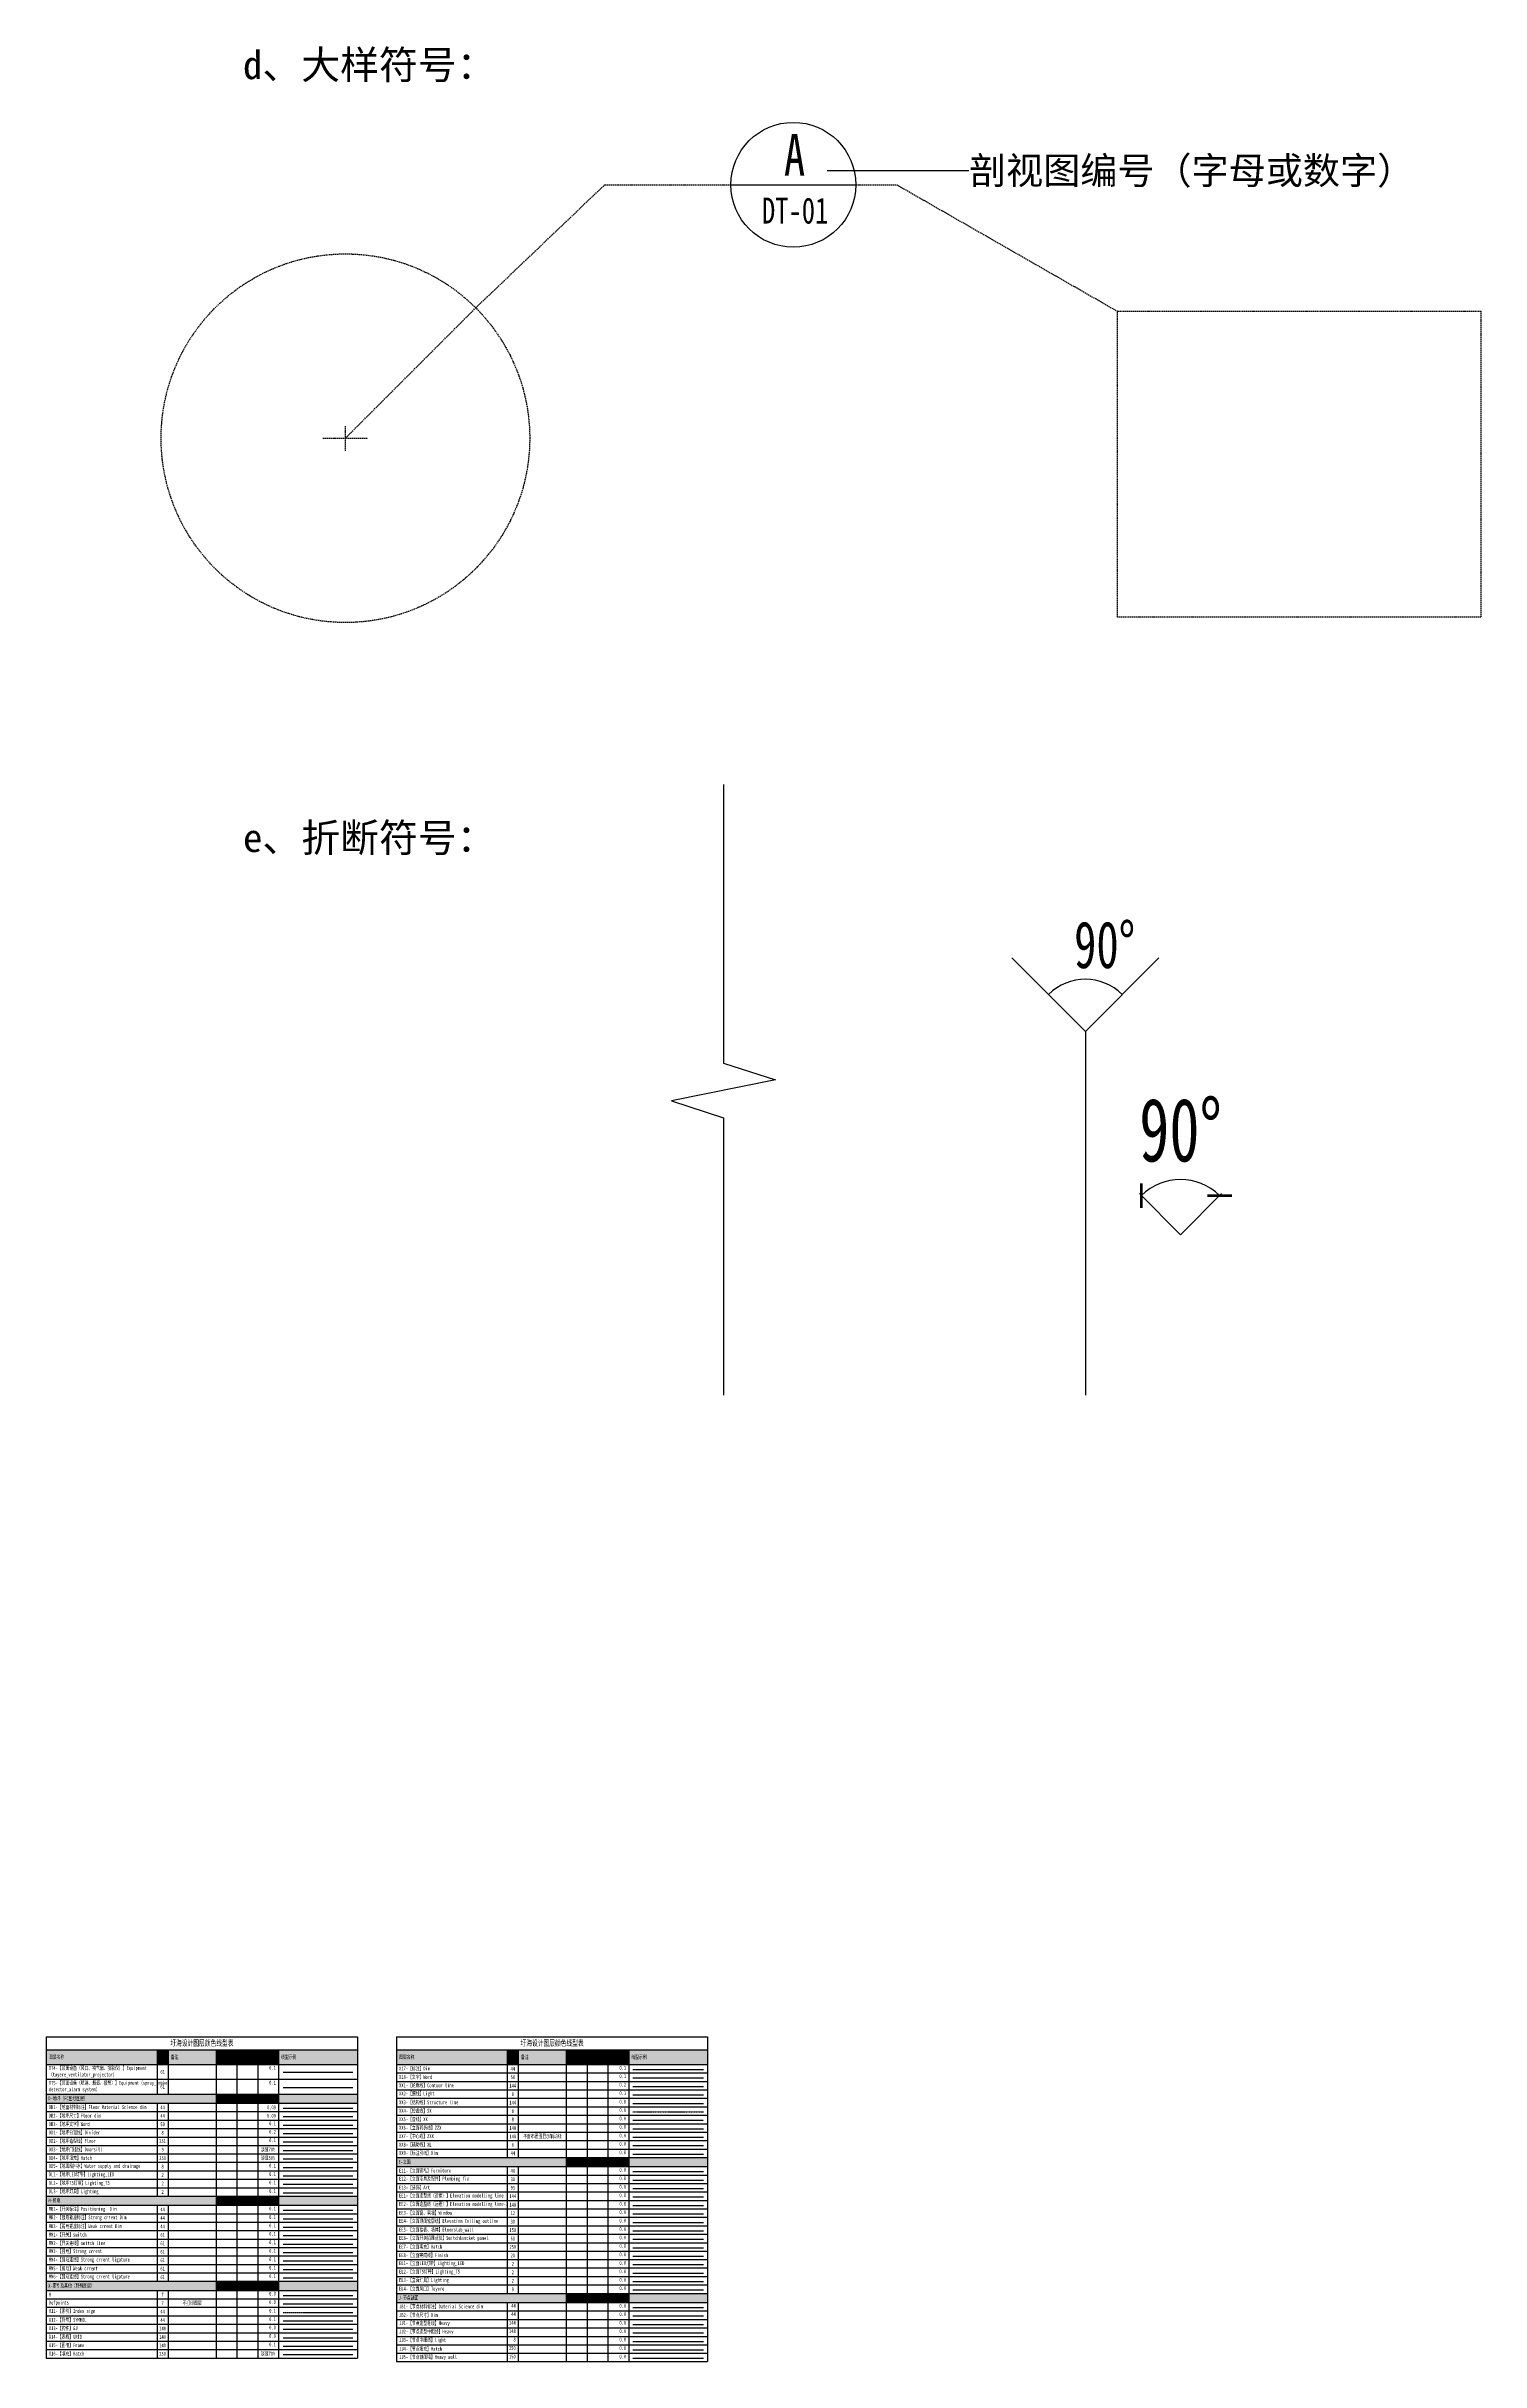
# Model space of a CAD drawing. Header units: millimetres. Extents: x -108685 to 756730, y -311791 to -113.
# Drawn here: x -38068 to -24280, y -154793 to -132540 of the extents above; entities that cross this region are included whole.
import ezdxf
from ezdxf.enums import TextEntityAlignment as Align
from ezdxf.lldxf.tags import DXFTag

# ---------------------------------------------------------------- set-up
doc = ezdxf.new("R2010")
doc.units = ezdxf.units.MM
for name, pattern in [('CENTER', [50.8, 31.75, -6.35, 6.35, -6.35]), ('D_DASH', [2, 1, -1]), ('DASH', [8.89, 6.35, -2.54]), ('DOTE', [2.42, 2, -0.2, 0.02, -0.2]), ('HIDDEN', [0.375, 0.25, -0.125])]:
    doc.linetypes.add(name, pattern=pattern)
for name, color, linetype in [('DB1-【地面材料标注】Floor Material Science dim', 44, 'Continuous'), ('DB2-【地坪尺寸】Floor dim', 44, 'Continuous'), ('DB3-【地坪文字】Word', 50, 'Continuous'), ('DD1-【地坪分割线】Divider', 8, 'Continuous'), ('DD2-【地坪造型线】Floor', 251, 'Continuous'), ('DD3-【地坪门槛线】Doorsill', 9, 'Continuous'), ('DD4-【地坪填充】Hatch', 250, 'Continuous'), ('DD5-【地面给排水】Water supply and drainage', 8, 'Continuous'), ('DL1-【地坪LED灯带】Lighting_LED', 2, 'Continuous'), ('DL2-【地坪T5灯带】Lighting_T5', 2, 'Continuous'), ('DL3-【地坪灯具】Lighting', 2, 'Continuous'), ('E11-【立面家私】Furniture', 40, 'Continuous'), ('E12-【立面洁具及配件】Plumbing fix', 31, 'Continuous'), ('E13-【装饰】Art', 95, 'Continuous'), ('EE1-【立面造型线（近看）】Elevation modelling line', 144, 'Continuous'), ('EE2-【立面造型线（远看）】Elevation modelling line', 148, 'Continuous'), ('EE3-【立面窗、幕墙】Window', 12, 'Continuous'), ('EE4-【立面顶面轮廓线】Elevation Ceiling outline', 30, 'Continuous'), ('EE5-【立面楼板、墙体】Eloorslab_wall', 150, 'Continuous'), ('EE6-【立面开关插座点位】Switch&socket panel', 61, 'Continuous'), ('EE7-【立面填充】Hatch', 250, 'Continuous'), ('EE8-【立面完成线】Finish', 20, 'Continuous'), ('EL1-【立面LED灯带】Lighting_LED', 2, 'WH-LED_LINE'), ('EL2-【立面T5灯带】Lighting_T5', 2, 'FENCELINE1'), ('EL3-【立面灯具】Lighting', 2, 'DASH'), ('EL4-【立面风口】Tuyere', 9, 'Continuous'), ('JB1-【节点材料标注】Daterial Science dim', 44, 'Continuous'), ('JB2-【节点尺寸】Dim', 44, 'Continuous'), ('JJ1-【节点造型粗线】Heavy', 144, 'Continuous'), ('JJ2-【节点造型中粗线】Heavy', 148, 'Continuous'), ('JJ3-【节点中细线】Light', 8, 'Continuous'), ('JJ4-【节点填充】Hatch', 250, 'Continuous'), ('JJ5-【节点剖面墙】Heavy wall', 150, 'Continuous'), ('MB1-【开关标注】Positioning  Dim', 44, 'Continuous'), ('MB2-【强电插座标注】Strong crrent Dim', 44, 'Continuous'), ('MB3-【弱电插座标注】Weak crrent Dim', 44, 'Continuous'), ('MM1-【开关】switch', 61, 'Continuous'), ('MM2-【开关连线】switch line', 61, 'Continuous'), ('MM3-【强电】Strong crrent', 61, 'Continuous'), ('MM4-【强电连线】Electrical connection', 61, 'Continuous'), ('MM5-【弱电】Weak crrent', 61, 'Continuous'), ('MM6-【弱电连线】Weak connection', 61, 'Continuous'), ('TB3-【顶面灯具及其他点位尺寸】Light point location dim', 44, 'Continuous'), ('TT4-【顶面设备（风口、换气扇、投影仪）】Equipment（tuyere_ventilator_projector）', 61, 'Continuous'), ('TT5-【顶面设备（喷淋、烟感、报警）】Equipment（spray_smoke detector_alarm system）', 61, 'Continuous'), ('X11-【索引】Index sign', 44, 'CENTER'), ('X12-【符号】SYMBOL', 44, 'Continuous'), ('X13-【构件】GJ', 148, 'Continuous'), ('X14-【表格】GRID', 140, 'Continuous'), ('X15-【图框】Frame', 140, 'Continuous'), ('X16-【填充】Hatch', 250, 'Continuous'), ('X17-【标注】Dim', 44, 'Continuous'), ('X18-【文字】Word', 50, 'Continuous'), ('XX1-【轮廓线】Contour line', 144, 'Continuous'), ('XX2-【细线】Light', 8, 'Continuous'), ('XX3-【结构线】Structure line', 144, 'Continuous'), ('XX4-【短虚线】SX', 8, 'D_DASH'), ('XX5-【虚线】XX', 8, 'DASH'), ('XX6-【立面转折线】ZZX', 148, 'Continuous'), ('XX7-【中心线】ZXX', 148, 'DOTE'), ('XX8-【辅助线】XL', 6, 'Continuous'), ('XX9-【标注引线】Dim', 44, 'Continuous')]:
    doc.layers.add(name, color=color, linetype=linetype)
doc.styles.add('AR', font='arial.ttf')
doc.styles.add('ORINTEK-E', font='simplex.shx')
doc.styles.get("Standard").update_dxf_attribs({"font": 'arial.ttf'})
doc.styles.add('TF-宋体', font='SimSun.ttf', dxfattribs={"width": 0.7})
doc.styles.add('标注', font='NSimSun.ttf', dxfattribs={"width": 0.7})
doc.styles.add('样式 1', font='simhei.ttf', dxfattribs={"width": 0.8})
doc.styles.add('黑体', font='simhei.ttf')
doc.linetypes.add('FENCELINE1', pattern='A,6.35,-2.54,[133,ltypeshp.shx,S=2.54,R=0,X=-2.54,Y=0],-2.54,25.4', length=36.83)
tags = doc.linetypes.add('WH-LED_LINE', pattern='A,12.7,-5.08,["LED",Standard,S=2.54,R=0,X=-2.54,Y=-1.27],-6.35', length=24.13).pattern_tags.tags
tags[6] = DXFTag(74, 10)
doc.dimstyles.new('D50', dxfattribs={"dimtxt": 150, "dimasz": 50, "dimexe": 50, "dimexo": 50, "dimgap": 50, "dimtad": 1, "dimdec": 0, "dimzin": 0, "dimdsep": 46, "dimtxsty": 'TF-宋体', "dimblk": 'ARCHTICK', "dimcen": 50, "dimdle": 50, "dimclrd": 256, "dimclre": 256, "dimclrt": 2, "dimadec": 0, "dimazin": 0, "dimtfac": 1, "dimtdec": 0, "dimtix": 1, "dimtofl": 0, "dimtmove": 2, "dimatfit": 3, "dimldrblk": 'DOT', "dimfxl": 1, "dimtolj": 1, "dimtzin": 0, "dimlwd": -1, "dimlwe": -1, "dimarcsym": 0})
doc.dimstyles.new('orintek-paper', dxfattribs={"dimscale": 0, "dimtxt": 2, "dimasz": 1, "dimexe": 2, "dimexo": 2, "dimtad": 1, "dimdec": 0, "dimdsep": 46, "dimtxsty": 'ORINTEK-E', "dimblk": 'or-arch', "dimcen": 0, "dimdle": 1, "dimclrd": 1, "dimclre": 1, "dimclrt": 7, "dimadec": 0, "dimazin": 0, "dimtfac": 1, "dimtdec": 0, "dimtix": 1, "dimtmove": 2, "dimatfit": 3, "dimldrblk": 'DOT', "dimfxl": 1, "dimtolj": 1, "dimtzin": 0, "dimarcsym": 0})

# ---------------------------------------------------------------- blocks, each defined once
blk = doc.blocks.new('*T19')
at = {"layer": 'X15-【图框】Frame', "color": 0, "linetype": 'ByBlock', "lineweight": -2, "transparency": 16777216}
for p, q in [((0, 0), (2991, 0)), ((0, 0), (0, -3087)), ((2991, 0), (2991, -3087)), ((0, -125), (2991, -125)), ((1065, -125), (1065, -549)), ((1171, -125), (1171, -549)), ((1632, -125), (1632, -3087)), ((1832, -125), (1832, -3087)), ((2032, -125), (2032, -3087)), ((2232, -125), (2232, -3087)), ((0, -265), (2991, -265)), ((0, -407), (2991, -407)), ((0, -549), (2991, -549)), ((0, -637), (2991, -637)), ((1065, -637), (1065, -1530)), ((1171, -637), (1171, -1530)), ((0, -718), (2991, -718)), ((0, -799), (2991, -799)), ((0, -880), (2991, -880)), ((0, -962), (2991, -962)), ((0, -1043), (2991, -1043)), ((0, -1124), (2991, -1124)), ((0, -1205), (2991, -1205)), ((0, -1287), (2991, -1287)), ((0, -1368), (2991, -1368)), ((0, -1449), (2991, -1449)), ((0, -1530), (2991, -1530)), ((0, -1618), (2991, -1618)), ((0, -1699), (2991, -1699)), ((1065, -1618), (1065, -2349)), ((1171, -1618), (1171, -2349)), ((0, -1780), (2991, -1780)), ((0, -1862), (2991, -1862)), ((0, -1943), (2991, -1943)), ((0, -2024), (2991, -2024)), ((0, -2105), (2991, -2105)), ((0, -2187), (2991, -2187)), ((0, -2268), (2991, -2268)), ((0, -2349), (2991, -2349)), ((0, -2437), (2991, -2437)), ((1065, -2437), (1065, -3087)), ((1171, -2437), (1171, -3087)), ((0, -2518), (2991, -2518)), ((0, -2599), (2991, -2599)), ((0, -2680), (2991, -2680)), ((0, -2762), (2991, -2762)), ((0, -2843), (2991, -2843)), ((0, -2924), (2991, -2924)), ((0, -3005), (2991, -3005)), ((0, -3087), (2991, -3087))]:
    blk.add_line(p, q, dxfattribs=at)
at = {"layer": 'X15-【图框】Frame', "color": 14, "transparency": 16777216}
for points in [[(0, -125), (0, -265), (1065, -125), (1065, -265)], [(1065, -125), (1065, -265), (1171, -125), (1171, -265)], [(1171, -125), (1171, -265), (1632, -125), (1632, -265)], [(1632, -125), (1632, -265), (1832, -125), (1832, -265)], [(1832, -125), (1832, -265), (2032, -125), (2032, -265)], [(2032, -125), (2032, -265), (2232, -125), (2232, -265)], [(2232, -125), (2232, -265), (2991, -125), (2991, -265)]]:
    blk.add_solid(points, dxfattribs=at)
at = {"layer": 'X15-【图框】Frame', "color": 134, "transparency": 16777216}
for points in [[(0, -549), (0, -637), (1632, -549), (1632, -637)], [(1632, -549), (1632, -637), (1832, -549), (1832, -637)], [(1832, -549), (1832, -637), (2032, -549), (2032, -637)], [(2032, -549), (2032, -637), (2232, -549), (2232, -637)], [(2232, -549), (2232, -637), (2991, -549), (2991, -637)], [(0, -1530), (0, -1618), (1632, -1530), (1632, -1618)], [(1632, -1530), (1632, -1618), (1832, -1530), (1832, -1618)], [(1832, -1530), (1832, -1618), (2032, -1530), (2032, -1618)], [(2032, -1530), (2032, -1618), (2232, -1530), (2232, -1618)], [(2232, -1530), (2232, -1618), (2991, -1530), (2991, -1618)], [(0, -2349), (0, -2437), (1632, -2349), (1632, -2437)], [(1632, -2349), (1632, -2437), (1832, -2349), (1832, -2437)], [(1832, -2349), (1832, -2437), (2032, -2349), (2032, -2437)], [(2032, -2349), (2032, -2437), (2232, -2349), (2232, -2437)], [(2232, -2349), (2232, -2437), (2991, -2349), (2991, -2437)]]:
    blk.add_solid(points, dxfattribs=at)
at = {"layer": 'X15-【图框】Frame', "color": 2, "lineweight": 30, "transparency": 16777216, "style": 'TF-宋体'}
for s, insert, char_height, width, attachment_point in [('图层名称', (25, -195), 37.5, 1015.22, 4), ('颜色', (1090, -195), 37.5, 55.94, 4), ('备注', (1196, -195), 37.5, 411.07, 4), ('圩海设计图层颜色线型表', (1496, -62), 56.25, 2941.25, 5), ('A1线宽', (1657, -195), 37.5, 150, 4), ('A2线宽', (1857, -195), 37.5, 150, 4), ('A3线宽', (2057, -195), 37.5, 150, 4), ('线型示例', (2257, -195), 37.5, 709.02, 4), ('TT4-【顶面设备（风口、换气扇、投影仪）】Equipment（tuyere_ventilator_projector）', (25, -336), 37.5, 1015.22, 4), ('TT5-【顶面设备（喷淋、烟感、报警）】Equipment（spray_smoke detector_alarm system）', (25, -478), 37.5, 1015.22, 4), ('61', (1118, -336), 37.5, 55.94, 5), ('0.1', (2207, -278), 37.5, 150, 3), ('0.1', (2207, -420), 37.5, 150, 3), ('D-地坪（FC图纸图层）', (19, -593), 37.5, 1594.73, 4), ('DB1-【地面材料标注】Floor Material Science dim', (25, -677), 37.5, 1015.22, 4), ('44', (1118, -677), 37.5, 55.94, 5), ('61', (1118, -478), 37.5, 55.94, 5), ('0.09', (2207, -677), 37.5, 150, 6), ('DB2-【地坪尺寸】Floor dim', (25, -759), 37.5, 1015.22, 4), ('DB3-【地坪文字】Word', (25, -840), 37.5, 1015.22, 4), ('44', (1118, -759), 37.5, 55.94, 5), ('50', (1118, -840), 37.5, 55.94, 5), ('0.09', (2207, -759), 37.5, 150, 6), ('0.1', (2207, -812), 37.5, 150, 3), ('DD1-【地坪分割线】Divider', (25, -921), 37.5, 1015.22, 4), ('DD2-【地坪造型线】Floor', (25, -1002), 37.5, 1015.22, 4), ('DD3-【地坪门槛线】Doorsill', (25, -1084), 37.5, 1015.22, 4), ('251', (1118, -1002), 37.5, 55.94, 5), ('8', (1118, -921), 37.5, 55.94, 5), ('9', (1118, -1084), 37.5, 55.94, 5), ('淡显70%', (2132, -1084), 37.5, 150, 5), ('0.2', (2207, -893), 37.5, 150, 3), ('0.1', (2207, -974), 37.5, 150, 3), ('DD4-【地坪填充】Hatch', (25, -1165), 37.5, 1015.22, 4), ('DD5-【地面给排水】Water supply and drainage', (25, -1246), 37.5, 1015.22, 4), ('DL1-【地坪LED灯带】Lighting_LED', (25, -1327), 37.5, 1015.22, 4), ('250', (1118, -1165), 37.5, 55.94, 5), ('8', (1118, -1246), 37.5, 55.94, 5), ('2', (1118, -1327), 37.5, 55.94, 5), ('淡显50%', (2132, -1165), 37.5, 150, 5), ('0.1', (2207, -1218), 37.5, 150, 3), ('0.1', (2207, -1299), 37.5, 150, 3), ('M-机电', (19, -1574), 37.5, 1594.73, 4), ('DL2-【地坪T5灯带】Lighting_T5', (25, -1409), 37.5, 1015.22, 4), ('DL3-【地坪灯具】Lighting', (25, -1490), 37.5, 1015.22, 4), ('2', (1118, -1409), 37.5, 55.94, 5), ('2', (1118, -1490), 37.5, 55.94, 5), ('0.1', (2207, -1380), 37.5, 150, 3), ('0.1', (2207, -1462), 37.5, 150, 3), ('MB1-【开关标注】Positioning  Dim', (25, -1659), 37.5, 1015.22, 4), ('MB2-【强电插座标注】Strong crrent Dim', (25, -1740), 37.5, 1015.22, 4), ('44', (1118, -1659), 37.5, 55.94, 5), ('44', (1118, -1740), 37.5, 55.94, 5), ('0.1', (2207, -1630), 37.5, 150, 3), ('0.1', (2207, -1712), 37.5, 150, 3), ('MB3-【弱电插座标注】Weak crrent Dim', (25, -1821), 37.5, 1015.22, 4), ('MM1-【开关】switch', (25, -1902), 37.5, 1015.22, 4), ('MM2-【开关连线】switch line', (25, -1984), 37.5, 1015.22, 4), ('44', (1118, -1821), 37.5, 55.94, 5), ('61', (1118, -1902), 37.5, 55.94, 5), ('61', (1118, -1984), 37.5, 55.94, 5), ('0.1', (2207, -1793), 37.5, 150, 3), ('0.1', (2207, -1874), 37.5, 150, 3), ('0.1', (2207, -1955), 37.5, 150, 3), ('MM3-【强电】Strong crrent', (25, -2065), 37.5, 1015.22, 4), ('MM4-【强电连线】Strong crrent ligature', (25, -2146), 37.5, 1015.22, 4), ('MM5-【弱电】Weak crrent', (25, -2227), 37.5, 1015.22, 4), ('61', (1118, -2065), 37.5, 55.94, 5), ('61', (1118, -2146), 37.5, 55.94, 5), ('61', (1118, -2227), 37.5, 55.94, 5), ('0.1', (2207, -2037), 37.5, 150, 3), ('0.1', (2207, -2118), 37.5, 150, 3), ('0.1', (2207, -2199), 37.5, 150, 3), ('X-索引及其他（特殊图层）', (19, -2393), 37.5, 1594.73, 4), ('MM6-【强电连线】Strong crrent ligature', (25, -2309), 37.5, 1015.22, 4), ('61', (1118, -2309), 37.5, 55.94, 5), ('0.1', (2207, -2280), 37.5, 150, 3), ('X11-【索引】Index sign', (25, -2640), 37.5, 1015.22, 4), ('0', (25, -2477), 37.5, 1015.22, 4), ('Defpoints', (25, -2559), 37.5, 1015.22, 4), ('44', (1118, -2640), 37.5, 55.94, 5), ('7', (1118, -2477), 37.5, 55.94, 5), ('7', (1118, -2559), 37.5, 55.94, 5), ('不打印图层', (1402, -2559), 37.5, 411.07, 5), ('0.0', (2207, -2449), 37.5, 150, 3), ('0.0', (2207, -2530), 37.5, 150, 3), ('0.1', (2207, -2612), 37.5, 150, 3), ('X12-【符号】SYMBOL', (25, -2721), 37.5, 1015.22, 4), ('X13-【构件】GJ', (25, -2802), 37.5, 1015.22, 4), ('X14-【表格】GRID', (25, -2884), 37.5, 1015.22, 4), ('148', (1118, -2802), 37.5, 55.94, 5), ('140', (1118, -2884), 37.5, 55.94, 5), ('44', (1118, -2721), 37.5, 55.94, 5), ('0.1', (2207, -2693), 37.5, 150, 3), ('0.0', (2207, -2774), 37.5, 150, 3), ('0.0', (2207, -2855), 37.5, 150, 3), ('X15-【图框】Frame', (25, -2965), 37.5, 1015.22, 4), ('X16-【填充】Hatch', (25, -3046), 37.5, 1015.22, 4), ('250', (1118, -3046), 37.5, 55.94, 5), ('140', (1118, -2965), 37.5, 55.94, 5), ('淡显70%', (2132, -3046), 37.5, 150, 5), ('0.1', (2207, -2937), 37.5, 150, 3)]:
    blk.add_mtext(s, dxfattribs=dict(at, insert=insert, char_height=char_height, width=width, attachment_point=attachment_point))
blk = doc.blocks.new('*T20')
at = {"layer": 'X15-【图框】Frame', "color": 0, "linetype": 'ByBlock', "lineweight": -2, "transparency": 16777216}
for p, q in [((0, 0), (2991, 0)), ((0, 0), (0, -3121)), ((2991, 0), (2991, -3121)), ((0, -125), (2991, -125)), ((1065, -125), (1065, -1159)), ((1171, -125), (1171, -1159)), ((1632, -125), (1632, -3121)), ((1832, -125), (1832, -3121)), ((2032, -125), (2032, -3121)), ((2232, -125), (2232, -3121)), ((0, -265), (2991, -265)), ((0, -346), (2991, -346)), ((0, -428), (2991, -428)), ((0, -509), (2991, -509)), ((0, -590), (2991, -590)), ((0, -671), (2991, -671)), ((0, -753), (2991, -753)), ((0, -834), (2991, -834)), ((0, -915), (2991, -915)), ((0, -996), (2991, -996)), ((0, -1078), (2991, -1078)), ((0, -1159), (2991, -1159)), ((0, -1246), (2991, -1246)), ((0, -1328), (2991, -1328)), ((1065, -1246), (1065, -2465)), ((1171, -1246), (1171, -2465)), ((0, -1409), (2991, -1409)), ((0, -1490), (2991, -1490)), ((0, -1571), (2991, -1571)), ((0, -1653), (2991, -1653)), ((0, -1734), (2991, -1734)), ((0, -1815), (2991, -1815)), ((0, -1896), (2991, -1896)), ((0, -1978), (2991, -1978)), ((0, -2059), (2991, -2059)), ((0, -2140), (2991, -2140)), ((0, -2221), (2991, -2221)), ((0, -2303), (2991, -2303)), ((0, -2384), (2991, -2384)), ((0, -2465), (2991, -2465)), ((0, -2553), (2991, -2553)), ((0, -2634), (2991, -2634)), ((1065, -2553), (1065, -3121)), ((1171, -2553), (1171, -3121)), ((0, -2715), (2991, -2715)), ((0, -2796), (2991, -2796)), ((0, -2878), (2991, -2878)), ((0, -2959), (2991, -2959)), ((0, -3040), (2991, -3040)), ((0, -3121), (2991, -3121))]:
    blk.add_line(p, q, dxfattribs=at)
at = {"layer": 'X15-【图框】Frame', "color": 14, "transparency": 16777216}
for points in [[(0, -125), (0, -265), (1065, -125), (1065, -265)], [(1065, -125), (1065, -265), (1171, -125), (1171, -265)], [(1171, -125), (1171, -265), (1632, -125), (1632, -265)], [(1632, -125), (1632, -265), (1832, -125), (1832, -265)], [(1832, -125), (1832, -265), (2032, -125), (2032, -265)], [(2032, -125), (2032, -265), (2232, -125), (2232, -265)], [(2232, -125), (2232, -265), (2991, -125), (2991, -265)]]:
    blk.add_solid(points, dxfattribs=at)
at = {"layer": 'X15-【图框】Frame', "color": 134, "transparency": 16777216}
for points in [[(0, -1159), (0, -1246), (1632, -1159), (1632, -1246)], [(1632, -1159), (1632, -1246), (1832, -1159), (1832, -1246)], [(1832, -1159), (1832, -1246), (2032, -1159), (2032, -1246)], [(2032, -1159), (2032, -1246), (2232, -1159), (2232, -1246)], [(2232, -1159), (2232, -1246), (2991, -1159), (2991, -1246)], [(0, -2465), (0, -2553), (1632, -2465), (1632, -2553)], [(1632, -2465), (1632, -2553), (1832, -2465), (1832, -2553)], [(1832, -2465), (1832, -2553), (2032, -2465), (2032, -2553)], [(2032, -2465), (2032, -2553), (2232, -2465), (2232, -2553)], [(2232, -2465), (2232, -2553), (2991, -2465), (2991, -2553)]]:
    blk.add_solid(points, dxfattribs=at)
at = {"layer": 'X15-【图框】Frame', "color": 2, "lineweight": 30, "transparency": 16777216, "style": 'TF-宋体'}
for s, insert, char_height, width, attachment_point in [('图层名称', (25, -195), 37.5, 1015.22, 4), ('颜色', (1090, -195), 37.5, 55.94, 4), ('备注', (1196, -195), 37.5, 411.07, 4), ('圩海设计图层颜色线型表', (1496, -62), 56.25, 2941.25, 5), ('A1线宽', (1657, -195), 37.5, 150, 4), ('A2线宽', (1857, -195), 37.5, 150, 4), ('A3线宽', (2057, -195), 37.5, 150, 4), ('线型示例', (2257, -195), 37.5, 709.02, 4), ('X17-【标注】Dim', (25, -306), 37.5, 1015.22, 4), ('X18-【文字】Word', (25, -387), 37.5, 1015.22, 4), ('XX1-【轮廓线】Contour line', (25, -468), 37.5, 1015.22, 4), ('44', (1118, -306), 37.5, 55.94, 5), ('50', (1118, -387), 37.5, 55.94, 5), ('0.1', (2207, -278), 37.5, 150, 3), ('0.1', (2207, -359), 37.5, 150, 3), ('0.2', (2207, -440), 37.5, 150, 3), ('XX2-【细线】Light', (25, -550), 37.5, 1015.22, 4), ('XX3-【结构线】Structure line', (25, -631), 37.5, 1015.22, 4), ('144', (1118, -468), 37.5, 55.94, 5), ('144', (1118, -631), 37.5, 55.94, 5), ('8', (1118, -550), 37.5, 55.94, 5), ('0.1', (2207, -521), 37.5, 150, 3), ('0.0', (2207, -603), 37.5, 150, 3), ('XX4-【短虚线】SX', (25, -712), 37.5, 1015.22, 4), ('XX5-【虚线】XX', (25, -793), 37.5, 1015.22, 4), ('XX6-【立面转折线】ZZX', (25, -875), 37.5, 1015.22, 4), ('148', (1118, -875), 37.5, 55.94, 5), ('8', (1118, -712), 37.5, 55.94, 5), ('8', (1118, -793), 37.5, 55.94, 5), ('0.0', (2207, -684), 37.5, 150, 3), ('0.0', (2207, -765), 37.5, 150, 3), ('0.0', (2207, -846), 37.5, 150, 3), ('XX7-【中心线】ZXX', (25, -956), 37.5, 1015.22, 4), ('XX8-【辅助线】XL', (25, -1037), 37.5, 1015.22, 4), ('XX9-【标注引线】Dim', (25, -1118), 37.5, 1015.22, 4), ('148', (1118, -956), 37.5, 55.94, 5), ('44', (1118, -1118), 37.5, 55.94, 5), ('6', (1118, -1037), 37.5, 55.94, 5), ('平面布置图显示辅助线', (1402, -956), 37.5, 411.07, 5), ('0.0', (2207, -928), 37.5, 150, 3), ('0.0', (2207, -1009), 37.5, 150, 3), ('0.0', (2207, -1090), 37.5, 150, 3), ('E-立面', (19, -1203), 37.5, 1594.73, 4), ('E11-【立面家私】Furniture', (25, -1287), 37.5, 1015.22, 4), ('40', (1118, -1287), 37.5, 55.94, 5), ('0.0', (2207, -1259), 37.5, 150, 3), ('E12-【立面洁具及配件】Plumbing fix', (25, -1368), 37.5, 1015.22, 4), ('E13-【装饰】Art', (25, -1450), 37.5, 1015.22, 4), ('EE1-【立面造型线（近看）】Elevation modelling line', (25, -1531), 37.5, 1015.22, 4), ('144', (1118, -1531), 37.5, 55.94, 5), ('31', (1118, -1368), 37.5, 55.94, 5), ('95', (1118, -1450), 37.5, 55.94, 5), ('0.0', (2207, -1340), 37.5, 150, 3), ('0.0', (2207, -1421), 37.5, 150, 3), ('0.0', (2207, -1503), 37.5, 150, 3), ('EE2-【立面造型线（远看）】Elevation modelling line-1', (25, -1612), 37.5, 1015.22, 4), ('EE3-【立面窗、幕墙】Window', (25, -1693), 37.5, 1015.22, 4), ('EE4-【立面顶面轮廓线】Elevation Ceiling outline', (25, -1775), 37.5, 1015.22, 4), ('148', (1118, -1612), 37.5, 55.94, 5), ('30', (1118, -1775), 37.5, 55.94, 5), ('12', (1118, -1693), 37.5, 55.94, 5), ('0.0', (2207, -1584), 37.5, 150, 3), ('0.0', (2207, -1665), 37.5, 150, 3), ('0.0', (2207, -1746), 37.5, 150, 3), ('EE5-【立面楼板、墙体】Eloorslab_wall', (25, -1856), 37.5, 1015.22, 4), ('EE6-【立面开关插座点位】Switch&socket panel', (25, -1937), 37.5, 1015.22, 4), ('EE7-【立面填充】Hatch', (25, -2018), 37.5, 1015.22, 4), ('250', (1118, -2018), 37.5, 55.94, 5), ('150', (1118, -1856), 37.5, 55.94, 5), ('61', (1118, -1937), 37.5, 55.94, 5), ('0.0', (2207, -1828), 37.5, 150, 3), ('0.0', (2207, -1909), 37.5, 150, 3), ('0.0', (2207, -1990), 37.5, 150, 3), ('EE8-【立面完成线】Finish', (25, -2100), 37.5, 1015.22, 4), ('EL1-【立面LED灯带】Lighting_LED', (25, -2181), 37.5, 1015.22, 4), ('20', (1118, -2100), 37.5, 55.94, 5), ('2', (1118, -2181), 37.5, 55.94, 5), ('0.0', (2207, -2071), 37.5, 150, 3), ('0.0', (2207, -2153), 37.5, 150, 3), ('EL2-【立面T5灯带】Lighting_T5', (25, -2262), 37.5, 1015.22, 4), ('EL3-【立面灯具】Lighting', (25, -2343), 37.5, 1015.22, 4), ('EL4-【立面风口】Tuyere', (25, -2425), 37.5, 1015.22, 4), ('2', (1118, -2262), 37.5, 55.94, 5), ('2', (1118, -2343), 37.5, 55.94, 5), ('9', (1118, -2425), 37.5, 55.94, 5), ('0.0', (2207, -2234), 37.5, 150, 3), ('0.0', (2207, -2315), 37.5, 150, 3), ('0.0', (2207, -2396), 37.5, 150, 3), ('J-节点剖面', (19, -2509), 37.5, 1594.73, 4), ('JB1-【节点材料标注】Daterial Science dim', (25, -2593), 37.5, 1015.22, 4), ('JB2-【节点尺寸】Dim', (25, -2675), 37.5, 1015.22, 4), ('44', (1146, -2565), 37.5, 55.94, 3), ('44', (1146, -2646), 37.5, 55.94, 3), ('0.0', (2207, -2565), 37.5, 150, 3), ('0.0', (2207, -2646), 37.5, 150, 3), ('JJ1-【节点造型粗线】Heavy', (25, -2756), 37.5, 1015.22, 4), ('JJ2-【节点造型中粗线】Heavy', (25, -2837), 37.5, 1015.22, 4), ('JJ3-【节点中细线】Light', (25, -2918), 37.5, 1015.22, 4), ('144', (1146, -2728), 37.5, 55.94, 3), ('148', (1146, -2809), 37.5, 55.94, 3), ('8', (1146, -2890), 37.5, 55.94, 3), ('0.0', (2207, -2728), 37.5, 150, 3), ('0.0', (2207, -2809), 37.5, 150, 3), ('0.0', (2207, -2890), 37.5, 150, 3), ('JJ4-【节点填充】Hatch', (25, -3000), 37.5, 1015.22, 4), ('JJ5-【节点剖面墙】Heavy wall', (25, -3081), 37.5, 1015.22, 4), ('250', (1146, -2971), 37.5, 55.94, 3), ('150', (1146, -3053), 37.5, 55.94, 3), ('0.0', (2207, -2971), 37.5, 150, 3), ('0.0', (2207, -3053), 37.5, 150, 3)]:
    blk.add_mtext(s, dxfattribs=dict(at, insert=insert, char_height=char_height, width=width, attachment_point=attachment_point))
blk = doc.blocks.new('or-arch')
at = {"color": 0}
blk.add_line((1, 0), (-1, 0), dxfattribs=at)
at = {"color": 0, "linetype": 'ByBlock', "const_width": 0.3}
blk.add_lwpolyline([(1, 1), (-1, -1)], dxfattribs=at)
blk = doc.blocks.new('*U66')
at = {"color": 1}
for p, q in [((0, 0), (-14.14, 14.14)), ((14.14, 14.14), (0, 0)), ((0, 0), (0, -69.96))]:
    blk.add_line(p, q, dxfattribs=at)
blk.add_arc((0, 0), 10, 45, 135, dxfattribs=at)
at = {"color": 1, "style": 'AR', "width": 0.997701}
blk.add_attdef('90°', text='', height=9, dxfattribs=at).set_placement((-2.29, 12.33), (4.68, 12.33), align=Align.FIT)
blk = doc.blocks.new('_ArchTick')
at = {"color": 0, "linetype": 'ByBlock', "const_width": 0.15}
blk.add_lwpolyline([(-0.5, -0.5), (0.5, 0.5)], dxfattribs=at)
blk = doc.blocks.new('*D68')
at = {"layer": 'Defpoints', "color": 0, "transparency": 16777216}
for p in [(79205.8, -312840.3), (79310.7, -312817), (79361.4, -312840.3), (79283.6, -312918.1), (79283.6, -312918.1)]:
    blk.add_point(p, dxfattribs=at)
at = {"layer": 'TB3-【顶面灯具及其他点位尺寸】Light point location dim', "transparency": 16777216}
blk.add_arc((79283.6, -312918.1), 104.7, 45, 135, dxfattribs=at)
at = {"layer": 'TB3-【顶面灯具及其他点位尺寸】Light point location dim', "transparency": 16777216, "xscale": 33, "yscale": 33, "zscale": 33}
for p, rotation in [((79209.6, -312844), 224.9999999999786), ((79357.6, -312844), 315)]:
    blk.add_blockref('_ArchTick', p, dxfattribs=dict(at, rotation=rotation))
at = {"layer": 'TB3-【顶面灯具及其他点位尺寸】Light point location dim', "color": 2, "transparency": 16777216, "insert": (79283.6, -312720.4), "char_height": 120, "attachment_point": 5, "style": 'TF-宋体'}
blk.add_mtext('\\A1;90°', dxfattribs=at)
blk = doc.blocks.new('_Dot')
at = {"color": 0, "linetype": 'ByBlock', "lineweight": -2}
blk.add_line((-0.5, 0), (-1, 0), dxfattribs=at)
at = {"color": 0, "linetype": 'ByBlock', "const_width": 0.5}
blk.add_lwpolyline([(-0.25, 0, 1), (0.25, 0, 1)], format="xyb", close=True, dxfattribs=at)
blk = doc.blocks.new('dfgdfh')
at = {"layer": 'TB3-【顶面灯具及其他点位尺寸】Light point location dim', "color": 1}
for q in [(79205.8, -312840.3), (79361.4, -312840.3)]:
    blk.add_line((79283.6, -312918.1), q, dxfattribs=at)
dim = blk.add_angular_dim_2l(base=(79310.7, -312817), line1=((79283.6, -312918.1), (79361.4, -312840.3)), line2=((79283.6, -312918.1), (79205.8, -312840.3)), dimstyle='D50', dxfattribs=at)
dim.commit()
dim.dimension.update_dxf_attribs({"geometry": '*D68', "text_midpoint": (79283.6, -312720.4)})

msp = doc.modelspace()

# ---------------------------------------------------------------- linework, layer by layer
msp.add_line((-35791.1, -154156.4), (-35120.9, -154156.4))
at = {"layer": 'DB1-【地面材料标注】Floor Material Science dim'}
msp.add_line((-35791.1, -152356.4), (-35120.9, -152356.4), dxfattribs=at)
at = {"layer": 'DB2-【地坪尺寸】Floor dim'}
msp.add_line((-35791.1, -152437.6), (-35120.9, -152437.6), dxfattribs=at)
at = {"layer": 'DB3-【地坪文字】Word'}
msp.add_line((-35791.1, -152518.9), (-35120.9, -152518.9), dxfattribs=at)
at = {"layer": 'DD1-【地坪分割线】Divider'}
msp.add_line((-35791.1, -152600.1), (-35120.9, -152600.1), dxfattribs=at)
at = {"layer": 'DD2-【地坪造型线】Floor'}
msp.add_line((-35791.1, -152681.4), (-35120.9, -152681.4), dxfattribs=at)
at = {"layer": 'DD3-【地坪门槛线】Doorsill'}
msp.add_line((-35791.1, -152762.6), (-35120.9, -152762.6), dxfattribs=at)
at = {"layer": 'DD4-【地坪填充】Hatch'}
msp.add_line((-35791.1, -152843.9), (-35120.9, -152843.9), dxfattribs=at)
at = {"layer": 'DD5-【地面给排水】Water supply and drainage'}
msp.add_line((-35791.1, -152925.1), (-35120.9, -152925.1), dxfattribs=at)
at = {"layer": 'Defpoints'}
msp.add_line((-35791.1, -154237.6), (-35120.9, -154237.6), dxfattribs=at)
at = {"layer": 'DL1-【地坪LED灯带】Lighting_LED'}
msp.add_line((-35791.1, -153006.4), (-35120.9, -153006.4), dxfattribs=at)
at = {"layer": 'DL2-【地坪T5灯带】Lighting_T5'}
msp.add_line((-35791.1, -153087.6), (-35120.9, -153087.6), dxfattribs=at)
at = {"layer": 'DL3-【地坪灯具】Lighting'}
msp.add_line((-35791.1, -153168.9), (-35120.9, -153168.9), dxfattribs=at)
at = {"layer": 'E11-【立面家私】Furniture'}
msp.add_line((-32431.3, -152966.2), (-31750.3, -152966.2), dxfattribs=at)
at = {"layer": 'E12-【立面洁具及配件】Plumbing fix'}
msp.add_line((-32431.3, -153047.4), (-31750.3, -153047.4), dxfattribs=at)
at = {"layer": 'E13-【装饰】Art'}
msp.add_line((-32431.3, -153128.7), (-31750.3, -153128.7), dxfattribs=at)
at = {"layer": 'EE1-【立面造型线（近看）】Elevation modelling line'}
msp.add_line((-32431.3, -153209.9), (-31750.3, -153209.9), dxfattribs=at)
at = {"layer": 'EE2-【立面造型线（远看）】Elevation modelling line'}
msp.add_line((-32431.3, -153291.2), (-31750.3, -153291.2), dxfattribs=at)
at = {"layer": 'EE3-【立面窗、幕墙】Window'}
msp.add_line((-32431.3, -153372.4), (-31750.3, -153372.4), dxfattribs=at)
at = {"layer": 'EE4-【立面顶面轮廓线】Elevation Ceiling outline'}
msp.add_line((-32431.3, -153453.7), (-31750.3, -153453.7), dxfattribs=at)
at = {"layer": 'EE5-【立面楼板、墙体】Eloorslab_wall'}
msp.add_line((-32431.3, -153534.9), (-31750.3, -153534.9), dxfattribs=at)
at = {"layer": 'EE6-【立面开关插座点位】Switch&socket panel'}
msp.add_line((-32431.3, -153616.2), (-31750.3, -153616.2), dxfattribs=at)
at = {"layer": 'EE7-【立面填充】Hatch'}
msp.add_line((-32431.3, -153697.4), (-31750.3, -153697.4), dxfattribs=at)
at = {"layer": 'EE8-【立面完成线】Finish'}
msp.add_line((-32431.3, -153778.7), (-31750.3, -153778.7), dxfattribs=at)
at = {"layer": 'EL1-【立面LED灯带】Lighting_LED'}
msp.add_line((-32431.3, -153859.9), (-31750.3, -153859.9), dxfattribs=at)
at = {"layer": 'EL2-【立面T5灯带】Lighting_T5'}
msp.add_line((-32431.3, -153941.2), (-31750.3, -153941.2), dxfattribs=at)
at = {"layer": 'EL3-【立面灯具】Lighting'}
msp.add_line((-32431.3, -154022.4), (-31750.3, -154022.4), dxfattribs=at)
at = {"layer": 'EL4-【立面风口】Tuyere'}
msp.add_line((-32431.3, -154103.7), (-31750.3, -154103.7), dxfattribs=at)
at = {"layer": 'JB1-【节点材料标注】Daterial Science dim'}
msp.add_line((-32431.3, -154272.4), (-31750.3, -154272.4), dxfattribs=at)
at = {"layer": 'JB2-【节点尺寸】Dim'}
msp.add_line((-32431.3, -154353.7), (-31750.3, -154353.7), dxfattribs=at)
at = {"layer": 'JJ1-【节点造型粗线】Heavy'}
msp.add_line((-32431.3, -154434.9), (-31750.3, -154434.9), dxfattribs=at)
at = {"layer": 'JJ2-【节点造型中粗线】Heavy'}
msp.add_line((-32431.3, -154516.2), (-31750.3, -154516.2), dxfattribs=at)
at = {"layer": 'JJ3-【节点中细线】Light'}
msp.add_line((-32431.3, -154597.4), (-31750.3, -154597.4), dxfattribs=at)
at = {"layer": 'JJ4-【节点填充】Hatch'}
msp.add_line((-32431.3, -154678.7), (-31750.3, -154678.7), dxfattribs=at)
at = {"layer": 'JJ5-【节点剖面墙】Heavy wall'}
msp.add_line((-32431.3, -154759.9), (-31750.3, -154759.9), dxfattribs=at)
at = {"layer": 'MB1-【开关标注】Positioning  Dim'}
msp.add_line((-35791.1, -153337.6), (-35120.9, -153337.6), dxfattribs=at)
at = {"layer": 'MB2-【强电插座标注】Strong crrent Dim'}
msp.add_line((-35791.1, -153418.9), (-35120.9, -153418.9), dxfattribs=at)
at = {"layer": 'MB3-【弱电插座标注】Weak crrent Dim'}
msp.add_line((-35791.1, -153500.1), (-35120.9, -153500.1), dxfattribs=at)
at = {"layer": 'MM1-【开关】switch'}
msp.add_line((-35791.1, -153581.4), (-35120.9, -153581.4), dxfattribs=at)
at = {"layer": 'MM2-【开关连线】switch line'}
msp.add_line((-35791.1, -153662.6), (-35120.9, -153662.6), dxfattribs=at)
at = {"layer": 'MM3-【强电】Strong crrent'}
msp.add_line((-35791.1, -153743.9), (-35120.9, -153743.9), dxfattribs=at)
at = {"layer": 'MM4-【强电连线】Electrical connection'}
msp.add_line((-35791.1, -153825.1), (-35120.9, -153825.1), dxfattribs=at)
at = {"layer": 'MM5-【弱电】Weak crrent'}
msp.add_line((-35791.1, -153906.4), (-35120.9, -153906.4), dxfattribs=at)
at = {"layer": 'MM6-【弱电连线】Weak connection'}
msp.add_line((-35791.1, -153987.6), (-35120.9, -153987.6), dxfattribs=at)
at = {"layer": 'TT4-【顶面设备（风口、换气扇、投影仪）】Equipment（tuyere_ventilator_projector）'}
msp.add_line((-35791.1, -152010), (-35120.9, -152010), dxfattribs=at)
at = {"layer": 'TT5-【顶面设备（喷淋、烟感、报警）】Equipment（spray_smoke detector_alarm system）'}
msp.add_line((-35791.1, -152158.8), (-35120.9, -152158.8), dxfattribs=at)
at = {"layer": 'X11-【索引】Index sign', "ltscale": 0.377953}
msp.add_line((-35791.1, -154318.9), (-35120.9, -154318.9), dxfattribs=at)
at = {"layer": 'X12-【符号】SYMBOL'}
msp.add_line((-35791.1, -154400.1), (-35120.9, -154400.1), dxfattribs=at)
at = {"layer": 'X13-【构件】GJ'}
msp.add_line((-35791.1, -154481.4), (-35120.9, -154481.4), dxfattribs=at)
at = {"layer": 'X14-【表格】GRID'}
msp.add_line((-35791.1, -154562.6), (-35120.9, -154562.6), dxfattribs=at)
at = {"layer": 'X15-【图框】Frame'}
msp.add_line((-35791.1, -154643.9), (-35120.9, -154643.9), dxfattribs=at)
at = {"layer": 'X16-【填充】Hatch'}
msp.add_line((-35791.1, -154725.1), (-35120.9, -154725.1), dxfattribs=at)
at = {"layer": 'X17-【标注】Dim'}
msp.add_line((-32431.3, -151984.9), (-31750.3, -151984.9), dxfattribs=at)
at = {"layer": 'X18-【文字】Word'}
msp.add_line((-32431.3, -152066.2), (-31750.3, -152066.2), dxfattribs=at)
at = {"layer": 'XX1-【轮廓线】Contour line'}
msp.add_line((-32431.3, -152147.4), (-31750.3, -152147.4), dxfattribs=at)
at = {"layer": 'XX2-【细线】Light'}
msp.add_line((-32431.3, -152228.7), (-31750.3, -152228.7), dxfattribs=at)
at = {"layer": 'XX3-【结构线】Structure line'}
msp.add_line((-32431.3, -152309.9), (-31750.3, -152309.9), dxfattribs=at)
at = {"layer": 'XX4-【短虚线】SX'}
msp.add_line((-32431.3, -152391.2), (-31750.3, -152391.2), dxfattribs=at)
at = {"layer": 'XX5-【虚线】XX', "ltscale": 0.787402}
msp.add_line((-32431.3, -152472.4), (-31750.3, -152472.4), dxfattribs=at)
at = {"layer": 'XX6-【立面转折线】ZZX'}
msp.add_line((-32431.3, -152553.7), (-31750.3, -152553.7), dxfattribs=at)
at = {"layer": 'XX7-【中心线】ZXX', "ltscale": 0.472441}
msp.add_line((-32431.3, -152634.9), (-31750.3, -152634.9), dxfattribs=at)
at = {"layer": 'XX8-【辅助线】XL'}
msp.add_line((-32431.3, -152716.2), (-31750.3, -152716.2), dxfattribs=at)
at = {"layer": 'XX9-【标注引线】Dim', "linetype": 'HIDDEN', "ltscale": 50}
for p, q in [((-33940.3, -135053.8), (-32700.8, -133870.9)), ((-32700.8, -133870.9), (-31487.3, -133870.9)), ((-35192.9, -136306.4), (-33940.3, -135053.8)), ((-35192.9, -136427.8), (-35192.9, -136185.1)), ((-35408.9, -136306.4), (-34977, -136306.4))]:
    msp.add_line(p, q, dxfattribs=at)
at = {"layer": 'XX9-【标注引线】Dim'}
for p, q in [((-31487.3, -133870.9), (-30287.3, -133870.9)), ((-32431.3, -152797.4), (-31750.3, -152797.4))]:
    msp.add_line(p, q, dxfattribs=at)
at = {"layer": 'XX9-【标注引线】Dim', "linetype": 'HIDDEN', "ltscale": 50}
msp.add_lwpolyline([(-30287.3, -133870.9), (-29891.9, -133870.9), (-27771.7, -135086.1)], dxfattribs=at)
msp.add_lwpolyline([(-27771.7, -135086.1), (-24280, -135086.1), (-24280, -138026.3), (-27771.7, -138026.3)], close=True, dxfattribs=at)
at = {"layer": 'XX9-【标注引线】Dim', "color": 1}
msp.add_lwpolyline([(-31559.6, -139635.6), (-31559.6, -142311.7), (-31060.2, -142474), (-32058.9, -142674.5), (-31559.6, -142836.7), (-31559.6, -145504.9)], dxfattribs=at)
at = {"layer": 'XX9-【标注引线】Dim'}
msp.add_circle((-30887.3, -133870.9), 600, dxfattribs=at)
at = {"layer": 'XX9-【标注引线】Dim', "linetype": 'HIDDEN', "ltscale": 50}
msp.add_circle((-35192.9, -136306.4), 1771.5, dxfattribs=at)

# ---------------------------------------------------------------- block references
for name, p in [('*T19', (-38068.3, -151671.4)), ('*T20', (-34702, -151671.4))]:
    msp.add_blockref(name, p)
at = {"layer": 'TB3-【顶面灯具及其他点位尺寸】Light point location dim', "color": 1, "xscale": 5.072322961709536, "yscale": 5.072322961709536, "zscale": 5.072322961709536}
msp.add_blockref('dfgdfh', (-429317.5, 1443260.5), dxfattribs=at)
at = {"layer": 'XX9-【标注引线】Dim', "color": 1}
ref = msp.add_blockref('*U66', (-28079.6, -142006.9), dxfattribs=dict(at, xscale=50, yscale=50, zscale=50))
ref.add_attrib('90°', '90°', dxfattribs={"layer": '0', "color": 2, "height": 450, "style": '标注', "width": 0.7}).set_placement((-27894.8, -141399), align=Align.CENTER)

# ---------------------------------------------------------------- texts
at = {"color": 0, "style": '样式 1'}
for s, p in [('d、大样符号：', (-36177.7, -132937)), ('e、折断符号：', (-36177.7, -140365.6))]:
    msp.add_text(s, height=273.97, dxfattribs=at).set_placement(p, align=Align.BOTTOM_LEFT)
msp.add_text('剖视图编号（字母或数字）', height=261.512, dxfattribs=at).set_placement((-29199.3, -133734), align=Align.MIDDLE_LEFT)
at = {"layer": 'XX9-【标注引线】Dim', "style": '黑体', "width": 0.75, "flags": 8}
for tag, text, height, p in [('A', '1', 400, (-30875.8, -133582.6)), ('DT-01', 'A1', 250, (-30870, -134118.3))]:
    msp.add_attdef(tag, text=text, height=height, dxfattribs=at).set_placement(p, align=Align.MIDDLE_CENTER)

# ---------------------------------------------------------------- leaders
at = {"color": 0}
msp.add_leader([(-30562.7, -133734), (-29199.3, -133734)], dimstyle='orintek-paper', override={"dimscale": 1, "dimtad": 0}, dxfattribs=at)

doc.saveas('drawing.dxf')
